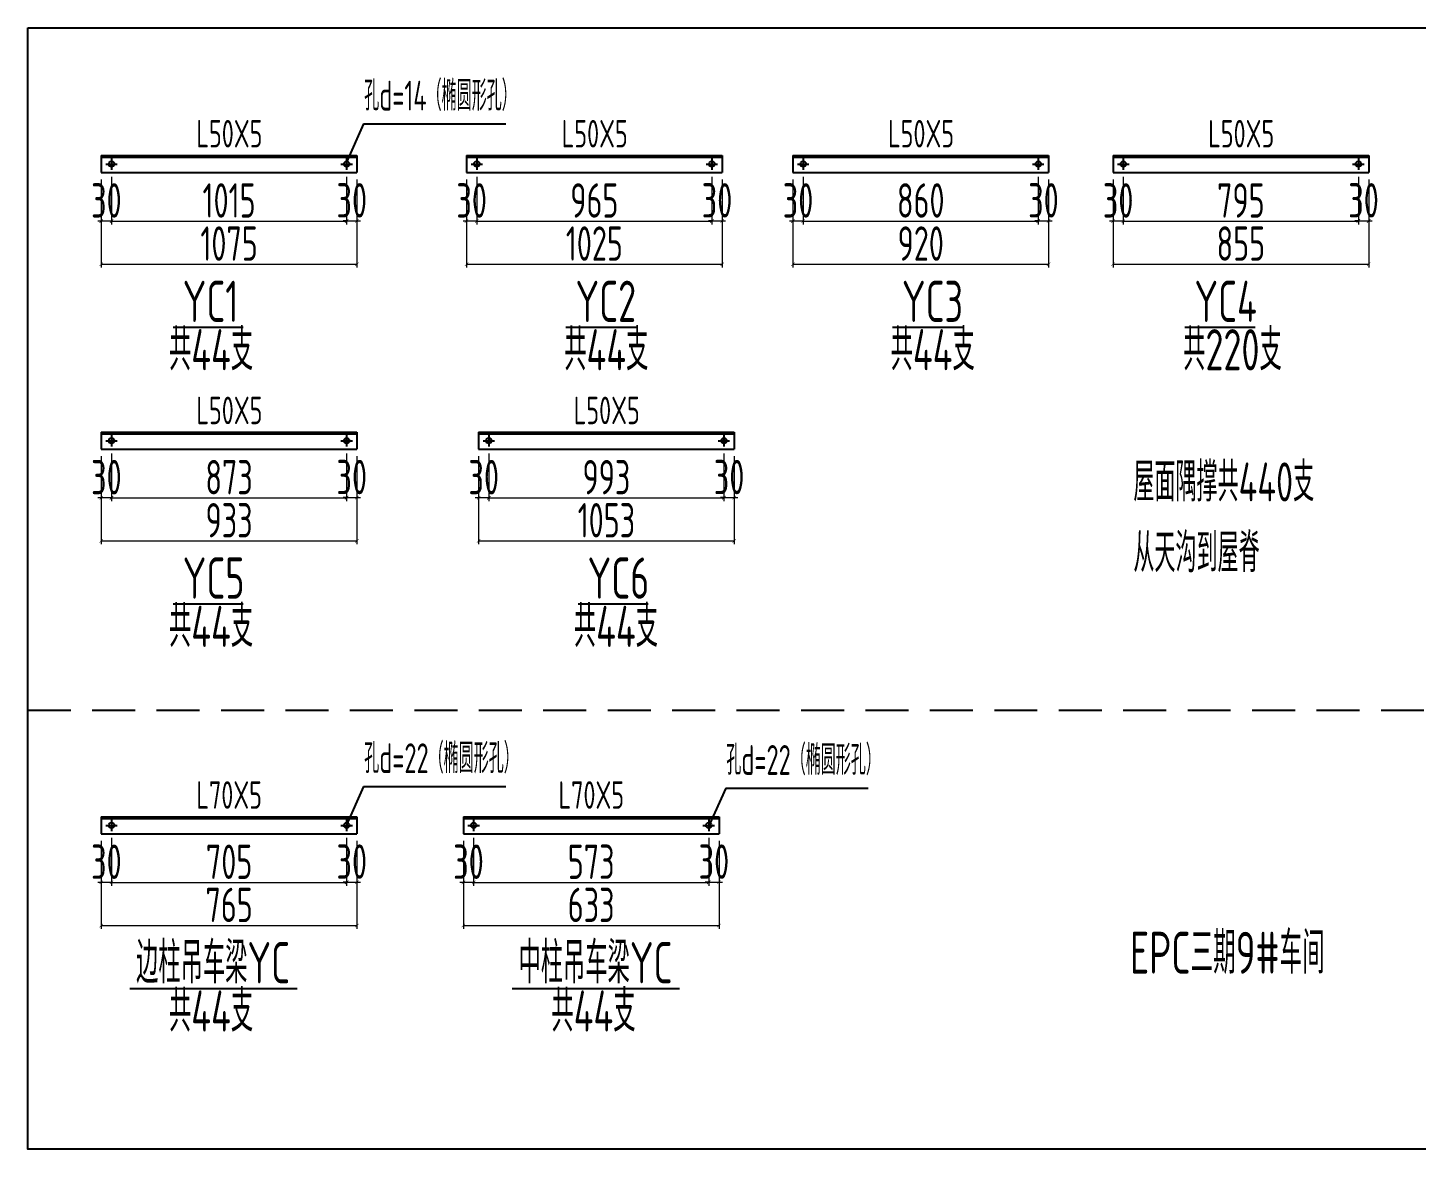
# Model space of a CAD drawing. Header units: millimetres. Extents: x 2451220 to 4527627, y -5186613 to -1639140.
# Drawn here: x 2564637 to 2568677, y -1762974 to -1759711 of the extents above; entities that cross this region are included whole.
import ezdxf

# ---------------------------------------------------------------- set-up
doc = ezdxf.new("R2010")
doc.units = ezdxf.units.MM
doc.header["$LTSCALE"] = 1000
doc.header["$PDMODE"] = 34
doc.linetypes.add('CACHE2', pattern=[0.1875, 0.125, -0.0625])
doc.linetypes.add('CENTER', pattern=[50.8, 31.75, -6.35, 6.35, -6.35])
doc.layers.add('轴线层', color=1, linetype='CENTER', lineweight=15)
doc.layers.add('钢架', color=7, linetype='Continuous', lineweight=25)
doc.styles.add('hz', font='gbenor.shx', dxfattribs={"width": 0.75, "height": 100, "bigfont": 'gbcbig.shx'})
doc.dimstyles.new('连接板标注3', dxfattribs={"dimscale": 100, "dimtxt": 0.8, "dimasz": 0.1, "dimexe": 0.1, "dimexo": 0.2, "dimgap": 0.1, "dimtad": 1, "dimtoh": 1, "dimdec": 0, "dimdsep": 46, "dimtxsty": 'hz', "dimblk": 'ARCHTICK', "dimcen": 3, "dimclrd": 7, "dimclre": 7, "dimclrt": 3, "dimadec": 0, "dimazin": 0, "dimtfac": 1, "dimtdec": 0, "dimtix": 1, "dimtmove": 0, "dimatfit": 3, "dimldrblk": 'ARCHTICK', "dimfxl": 0.1, "dimlwd": 13, "dimlwe": 13, "dimarcsym": 0})

# ---------------------------------------------------------------- blocks, each defined once
blk = doc.blocks.new('_ArchTick')
at = {"color": 0, "linetype": 'ByBlock', "const_width": 0.15}
blk.add_lwpolyline([(-0.5, -0.5), (0.5, 0.5)], dxfattribs=at)
blk = doc.blocks.new('*D1451')
at = {"color": 7, "lineweight": 13}
for p, q in [((2564880.4, -1760144.4), (2564880.4, -1760283.6)), ((2565564.4, -1760144.4), (2565564.4, -1760283.6)), ((2564880.4, -1760273.6), (2565564.4, -1760273.6))]:
    blk.add_line(p, q, dxfattribs=at)
at = {"layer": 'Defpoints', "color": 0}
for p in [(2564880.4, -1760124.4), (2565564.4, -1760124.4), (2565564.4, -1760273.6)]:
    blk.add_point(p, dxfattribs=at)
at = {"color": 7, "lineweight": 13, "xscale": 10, "yscale": 10, "zscale": 10, "rotation": 180}
blk.add_blockref('_ArchTick', (2564880.4, -1760273.6), dxfattribs=at)
at = {"color": 7, "lineweight": 13, "xscale": 10, "yscale": 10, "zscale": 10}
blk.add_blockref('_ArchTick', (2565564.4, -1760273.6), dxfattribs=at)
at = {"color": 3, "insert": (2565222.4, -1760213.6), "char_height": 100, "attachment_point": 5, "style": 'hz'}
blk.add_mtext('1015', dxfattribs=at)
blk = doc.blocks.new('*D219')
at = {"color": 7, "lineweight": 13}
for p, q in [((2564850.4, -1760152.7), (2564850.4, -1760409)), ((2565594.4, -1760172.7), (2565594.4, -1760409)), ((2564850.4, -1760399), (2565594.4, -1760399))]:
    blk.add_line(p, q, dxfattribs=at)
at = {"layer": 'Defpoints', "color": 0}
for p in [(2564850.4, -1760132.7), (2565594.4, -1760152.7), (2565594.4, -1760399)]:
    blk.add_point(p, dxfattribs=at)
at = {"color": 7, "lineweight": 13, "xscale": 10, "yscale": 10, "zscale": 10, "rotation": 180}
blk.add_blockref('_ArchTick', (2564850.4, -1760399), dxfattribs=at)
at = {"color": 7, "lineweight": 13, "xscale": 10, "yscale": 10, "zscale": 10}
blk.add_blockref('_ArchTick', (2565594.4, -1760399), dxfattribs=at)
at = {"color": 3, "insert": (2565222.4, -1760339), "char_height": 100, "attachment_point": 5, "style": 'hz'}
blk.add_mtext('1075', dxfattribs=at)
blk = doc.blocks.new('*D220')
at = {"color": 7, "lineweight": 13}
for p, q in [((2565564.4, -1760144.4), (2565564.4, -1760283.2)), ((2565594.4, -1760152.7), (2565594.4, -1760283.2)), ((2565564.4, -1760273.2), (2565554.4, -1760273.2)), ((2565564.4, -1760273.2), (2565594.4, -1760273.2)), ((2565594.4, -1760273.2), (2565604.4, -1760273.2))]:
    blk.add_line(p, q, dxfattribs=at)
at = {"layer": 'Defpoints', "color": 0}
for p in [(2565564.4, -1760124.4), (2565594.4, -1760132.7), (2565594.4, -1760273.2)]:
    blk.add_point(p, dxfattribs=at)
at = {"color": 7, "lineweight": 13, "xscale": 10, "yscale": 10, "zscale": 10}
blk.add_blockref('_ArchTick', (2565564.4, -1760273.2), dxfattribs=at)
at = {"color": 7, "lineweight": 13, "xscale": 10, "yscale": 10, "zscale": 10, "rotation": 180}
blk.add_blockref('_ArchTick', (2565594.4, -1760273.2), dxfattribs=at)
at = {"color": 3, "insert": (2565579.4, -1760213.2), "char_height": 100, "attachment_point": 5, "style": 'hz'}
blk.add_mtext('30', dxfattribs=at)
blk = doc.blocks.new('*D1452')
at = {"color": 7, "lineweight": 13}
for p, q in [((2564850.4, -1760152.7), (2564850.4, -1760283.6)), ((2564880.4, -1760144.4), (2564880.4, -1760283.6)), ((2564850.4, -1760273.6), (2564840.4, -1760273.6)), ((2564880.4, -1760273.6), (2564850.4, -1760273.6)), ((2564880.4, -1760273.6), (2564890.4, -1760273.6))]:
    blk.add_line(p, q, dxfattribs=at)
at = {"layer": 'Defpoints', "color": 0}
for p in [(2564850.4, -1760132.7), (2564880.4, -1760124.4), (2564850.4, -1760273.6)]:
    blk.add_point(p, dxfattribs=at)
at = {"color": 7, "lineweight": 13, "xscale": 10, "yscale": 10, "zscale": 10}
blk.add_blockref('_ArchTick', (2564850.4, -1760273.6), dxfattribs=at)
at = {"color": 7, "lineweight": 13, "xscale": 10, "yscale": 10, "zscale": 10, "rotation": 180}
blk.add_blockref('_ArchTick', (2564880.4, -1760273.6), dxfattribs=at)
at = {"color": 3, "insert": (2564865.4, -1760213.6), "char_height": 100, "attachment_point": 5, "style": 'hz'}
blk.add_mtext('30', dxfattribs=at)
blk = doc.blocks.new('*D1453')
at = {"color": 7, "lineweight": 13}
for p, q in [((2565943.2, -1760144.4), (2565943.2, -1760283.6)), ((2566627.2, -1760144.4), (2566627.2, -1760283.6)), ((2565943.2, -1760273.6), (2566627.2, -1760273.6))]:
    blk.add_line(p, q, dxfattribs=at)
at = {"layer": 'Defpoints', "color": 0}
for p in [(2565943.2, -1760124.4), (2566627.2, -1760124.4), (2566627.2, -1760273.6)]:
    blk.add_point(p, dxfattribs=at)
at = {"color": 7, "lineweight": 13, "xscale": 10, "yscale": 10, "zscale": 10, "rotation": 180}
blk.add_blockref('_ArchTick', (2565943.2, -1760273.6), dxfattribs=at)
at = {"color": 7, "lineweight": 13, "xscale": 10, "yscale": 10, "zscale": 10}
blk.add_blockref('_ArchTick', (2566627.2, -1760273.6), dxfattribs=at)
at = {"color": 3, "insert": (2566285.2, -1760213.6), "char_height": 100, "attachment_point": 5, "style": 'hz'}
blk.add_mtext('965', dxfattribs=at)
blk = doc.blocks.new('*D221')
at = {"color": 7, "lineweight": 13}
for p, q in [((2565913.2, -1760152.7), (2565913.2, -1760409)), ((2566657.2, -1760172.7), (2566657.2, -1760409)), ((2565913.2, -1760399), (2566657.2, -1760399))]:
    blk.add_line(p, q, dxfattribs=at)
at = {"layer": 'Defpoints', "color": 0}
for p in [(2565913.2, -1760132.7), (2566657.2, -1760152.7), (2566657.2, -1760399)]:
    blk.add_point(p, dxfattribs=at)
at = {"color": 7, "lineweight": 13, "xscale": 10, "yscale": 10, "zscale": 10, "rotation": 180}
blk.add_blockref('_ArchTick', (2565913.2, -1760399), dxfattribs=at)
at = {"color": 7, "lineweight": 13, "xscale": 10, "yscale": 10, "zscale": 10}
blk.add_blockref('_ArchTick', (2566657.2, -1760399), dxfattribs=at)
at = {"color": 3, "insert": (2566285.2, -1760339), "char_height": 100, "attachment_point": 5, "style": 'hz'}
blk.add_mtext('1025', dxfattribs=at)
blk = doc.blocks.new('*D222')
at = {"color": 7, "lineweight": 13}
for p, q in [((2566627.2, -1760144.4), (2566627.2, -1760283.2)), ((2566657.2, -1760152.7), (2566657.2, -1760283.2)), ((2566627.2, -1760273.2), (2566617.2, -1760273.2)), ((2566627.2, -1760273.2), (2566657.2, -1760273.2)), ((2566657.2, -1760273.2), (2566667.2, -1760273.2))]:
    blk.add_line(p, q, dxfattribs=at)
at = {"layer": 'Defpoints', "color": 0}
for p in [(2566627.2, -1760124.4), (2566657.2, -1760132.7), (2566657.2, -1760273.2)]:
    blk.add_point(p, dxfattribs=at)
at = {"color": 7, "lineweight": 13, "xscale": 10, "yscale": 10, "zscale": 10}
blk.add_blockref('_ArchTick', (2566627.2, -1760273.2), dxfattribs=at)
at = {"color": 7, "lineweight": 13, "xscale": 10, "yscale": 10, "zscale": 10, "rotation": 180}
blk.add_blockref('_ArchTick', (2566657.2, -1760273.2), dxfattribs=at)
at = {"color": 3, "insert": (2566642.2, -1760213.2), "char_height": 100, "attachment_point": 5, "style": 'hz'}
blk.add_mtext('30', dxfattribs=at)
blk = doc.blocks.new('*D1454')
at = {"color": 7, "lineweight": 13}
for p, q in [((2565913.2, -1760152.7), (2565913.2, -1760283.6)), ((2565943.2, -1760144.4), (2565943.2, -1760283.6)), ((2565913.2, -1760273.6), (2565903.2, -1760273.6)), ((2565943.2, -1760273.6), (2565913.2, -1760273.6)), ((2565943.2, -1760273.6), (2565953.2, -1760273.6))]:
    blk.add_line(p, q, dxfattribs=at)
at = {"layer": 'Defpoints', "color": 0}
for p in [(2565913.2, -1760132.7), (2565943.2, -1760124.4), (2565913.2, -1760273.6)]:
    blk.add_point(p, dxfattribs=at)
at = {"color": 7, "lineweight": 13, "xscale": 10, "yscale": 10, "zscale": 10}
blk.add_blockref('_ArchTick', (2565913.2, -1760273.6), dxfattribs=at)
at = {"color": 7, "lineweight": 13, "xscale": 10, "yscale": 10, "zscale": 10, "rotation": 180}
blk.add_blockref('_ArchTick', (2565943.2, -1760273.6), dxfattribs=at)
at = {"color": 3, "insert": (2565928.2, -1760213.6), "char_height": 100, "attachment_point": 5, "style": 'hz'}
blk.add_mtext('30', dxfattribs=at)
blk = doc.blocks.new('*D1455')
at = {"color": 7, "lineweight": 13}
for p, q in [((2566892.9, -1760144.4), (2566892.9, -1760283.6)), ((2567576.9, -1760144.4), (2567576.9, -1760283.6)), ((2566892.9, -1760273.6), (2567576.9, -1760273.6))]:
    blk.add_line(p, q, dxfattribs=at)
at = {"layer": 'Defpoints', "color": 0}
for p in [(2566892.9, -1760124.4), (2567576.9, -1760124.4), (2567576.9, -1760273.6)]:
    blk.add_point(p, dxfattribs=at)
at = {"color": 7, "lineweight": 13, "xscale": 10, "yscale": 10, "zscale": 10, "rotation": 180}
blk.add_blockref('_ArchTick', (2566892.9, -1760273.6), dxfattribs=at)
at = {"color": 7, "lineweight": 13, "xscale": 10, "yscale": 10, "zscale": 10}
blk.add_blockref('_ArchTick', (2567576.9, -1760273.6), dxfattribs=at)
at = {"color": 3, "insert": (2567234.9, -1760213.6), "char_height": 100, "attachment_point": 5, "style": 'hz'}
blk.add_mtext('860', dxfattribs=at)
blk = doc.blocks.new('*D223')
at = {"color": 7, "lineweight": 13}
for p, q in [((2566862.9, -1760152.7), (2566862.9, -1760409)), ((2567606.9, -1760172.7), (2567606.9, -1760409)), ((2566862.9, -1760399), (2567606.9, -1760399))]:
    blk.add_line(p, q, dxfattribs=at)
at = {"layer": 'Defpoints', "color": 0}
for p in [(2566862.9, -1760132.7), (2567606.9, -1760152.7), (2567606.9, -1760399)]:
    blk.add_point(p, dxfattribs=at)
at = {"color": 7, "lineweight": 13, "xscale": 10, "yscale": 10, "zscale": 10, "rotation": 180}
blk.add_blockref('_ArchTick', (2566862.9, -1760399), dxfattribs=at)
at = {"color": 7, "lineweight": 13, "xscale": 10, "yscale": 10, "zscale": 10}
blk.add_blockref('_ArchTick', (2567606.9, -1760399), dxfattribs=at)
at = {"color": 3, "insert": (2567234.9, -1760339), "char_height": 100, "attachment_point": 5, "style": 'hz'}
blk.add_mtext('920', dxfattribs=at)
blk = doc.blocks.new('*D224')
at = {"color": 7, "lineweight": 13}
for p, q in [((2567576.9, -1760144.4), (2567576.9, -1760283.2)), ((2567606.9, -1760152.7), (2567606.9, -1760283.2)), ((2567576.9, -1760273.2), (2567566.9, -1760273.2)), ((2567576.9, -1760273.2), (2567606.9, -1760273.2)), ((2567606.9, -1760273.2), (2567616.9, -1760273.2))]:
    blk.add_line(p, q, dxfattribs=at)
at = {"layer": 'Defpoints', "color": 0}
for p in [(2567576.9, -1760124.4), (2567606.9, -1760132.7), (2567606.9, -1760273.2)]:
    blk.add_point(p, dxfattribs=at)
at = {"color": 7, "lineweight": 13, "xscale": 10, "yscale": 10, "zscale": 10}
blk.add_blockref('_ArchTick', (2567576.9, -1760273.2), dxfattribs=at)
at = {"color": 7, "lineweight": 13, "xscale": 10, "yscale": 10, "zscale": 10, "rotation": 180}
blk.add_blockref('_ArchTick', (2567606.9, -1760273.2), dxfattribs=at)
at = {"color": 3, "insert": (2567591.9, -1760213.2), "char_height": 100, "attachment_point": 5, "style": 'hz'}
blk.add_mtext('30', dxfattribs=at)
blk = doc.blocks.new('*D1456')
at = {"color": 7, "lineweight": 13}
for p, q in [((2566862.9, -1760152.7), (2566862.9, -1760283.6)), ((2566892.9, -1760144.4), (2566892.9, -1760283.6)), ((2566862.9, -1760273.6), (2566852.9, -1760273.6)), ((2566892.9, -1760273.6), (2566862.9, -1760273.6)), ((2566892.9, -1760273.6), (2566902.9, -1760273.6))]:
    blk.add_line(p, q, dxfattribs=at)
at = {"layer": 'Defpoints', "color": 0}
for p in [(2566862.9, -1760132.7), (2566892.9, -1760124.4), (2566862.9, -1760273.6)]:
    blk.add_point(p, dxfattribs=at)
at = {"color": 7, "lineweight": 13, "xscale": 10, "yscale": 10, "zscale": 10}
blk.add_blockref('_ArchTick', (2566862.9, -1760273.6), dxfattribs=at)
at = {"color": 7, "lineweight": 13, "xscale": 10, "yscale": 10, "zscale": 10, "rotation": 180}
blk.add_blockref('_ArchTick', (2566892.9, -1760273.6), dxfattribs=at)
at = {"color": 3, "insert": (2566877.9, -1760213.6), "char_height": 100, "attachment_point": 5, "style": 'hz'}
blk.add_mtext('30', dxfattribs=at)
blk = doc.blocks.new('*D1457')
at = {"color": 7, "lineweight": 13}
for p, q in [((2564880.4, -1762068.2), (2564880.4, -1762207.4)), ((2565564.4, -1762068.2), (2565564.4, -1762207.4)), ((2564880.4, -1762197.4), (2565564.4, -1762197.4))]:
    blk.add_line(p, q, dxfattribs=at)
at = {"layer": 'Defpoints', "color": 0}
for p in [(2564880.4, -1762048.2), (2565564.4, -1762048.2), (2565564.4, -1762197.4)]:
    blk.add_point(p, dxfattribs=at)
at = {"color": 7, "lineweight": 13, "xscale": 10, "yscale": 10, "zscale": 10, "rotation": 180}
blk.add_blockref('_ArchTick', (2564880.4, -1762197.4), dxfattribs=at)
at = {"color": 7, "lineweight": 13, "xscale": 10, "yscale": 10, "zscale": 10}
blk.add_blockref('_ArchTick', (2565564.4, -1762197.4), dxfattribs=at)
at = {"color": 3, "insert": (2565222.4, -1762137.4), "char_height": 100, "attachment_point": 5, "style": 'hz'}
blk.add_mtext('705', dxfattribs=at)
blk = doc.blocks.new('*D225')
at = {"color": 7, "lineweight": 13}
for p, q in [((2564850.4, -1762076.5), (2564850.4, -1762332.8)), ((2565594.4, -1762096.5), (2565594.4, -1762332.8)), ((2564850.4, -1762322.8), (2565594.4, -1762322.8))]:
    blk.add_line(p, q, dxfattribs=at)
at = {"layer": 'Defpoints', "color": 0}
for p in [(2564850.4, -1762056.5), (2565594.4, -1762076.5), (2565594.4, -1762322.8)]:
    blk.add_point(p, dxfattribs=at)
at = {"color": 7, "lineweight": 13, "xscale": 10, "yscale": 10, "zscale": 10, "rotation": 180}
blk.add_blockref('_ArchTick', (2564850.4, -1762322.8), dxfattribs=at)
at = {"color": 7, "lineweight": 13, "xscale": 10, "yscale": 10, "zscale": 10}
blk.add_blockref('_ArchTick', (2565594.4, -1762322.8), dxfattribs=at)
at = {"color": 3, "insert": (2565222.4, -1762262.8), "char_height": 100, "attachment_point": 5, "style": 'hz'}
blk.add_mtext('765', dxfattribs=at)
blk = doc.blocks.new('*D226')
at = {"color": 7, "lineweight": 13}
for p, q in [((2565564.4, -1762068.2), (2565564.4, -1762207)), ((2565594.4, -1762076.5), (2565594.4, -1762207)), ((2565564.4, -1762197), (2565554.4, -1762197)), ((2565564.4, -1762197), (2565594.4, -1762197)), ((2565594.4, -1762197), (2565604.4, -1762197))]:
    blk.add_line(p, q, dxfattribs=at)
at = {"layer": 'Defpoints', "color": 0}
for p in [(2565564.4, -1762048.2), (2565594.4, -1762056.5), (2565594.4, -1762197)]:
    blk.add_point(p, dxfattribs=at)
at = {"color": 7, "lineweight": 13, "xscale": 10, "yscale": 10, "zscale": 10}
blk.add_blockref('_ArchTick', (2565564.4, -1762197), dxfattribs=at)
at = {"color": 7, "lineweight": 13, "xscale": 10, "yscale": 10, "zscale": 10, "rotation": 180}
blk.add_blockref('_ArchTick', (2565594.4, -1762197), dxfattribs=at)
at = {"color": 3, "insert": (2565579.4, -1762137), "char_height": 100, "attachment_point": 5, "style": 'hz'}
blk.add_mtext('30', dxfattribs=at)
blk = doc.blocks.new('*D1458')
at = {"color": 7, "lineweight": 13}
for p, q in [((2564850.4, -1762076.5), (2564850.4, -1762207.4)), ((2564880.4, -1762068.2), (2564880.4, -1762207.4)), ((2564850.4, -1762197.4), (2564840.4, -1762197.4)), ((2564880.4, -1762197.4), (2564850.4, -1762197.4)), ((2564880.4, -1762197.4), (2564890.4, -1762197.4))]:
    blk.add_line(p, q, dxfattribs=at)
at = {"layer": 'Defpoints', "color": 0}
for p in [(2564850.4, -1762056.5), (2564880.4, -1762048.2), (2564850.4, -1762197.4)]:
    blk.add_point(p, dxfattribs=at)
at = {"color": 7, "lineweight": 13, "xscale": 10, "yscale": 10, "zscale": 10}
blk.add_blockref('_ArchTick', (2564850.4, -1762197.4), dxfattribs=at)
at = {"color": 7, "lineweight": 13, "xscale": 10, "yscale": 10, "zscale": 10, "rotation": 180}
blk.add_blockref('_ArchTick', (2564880.4, -1762197.4), dxfattribs=at)
at = {"color": 3, "insert": (2564865.4, -1762137.4), "char_height": 100, "attachment_point": 5, "style": 'hz'}
blk.add_mtext('30', dxfattribs=at)
blk = doc.blocks.new('*D1459')
at = {"color": 7, "lineweight": 13}
for p, q in [((2564880.4, -1760949.3), (2564880.4, -1761088.6)), ((2565564.4, -1760949.3), (2565564.4, -1761088.6)), ((2564880.4, -1761078.6), (2565564.4, -1761078.6))]:
    blk.add_line(p, q, dxfattribs=at)
at = {"layer": 'Defpoints', "color": 0}
for p in [(2564880.4, -1760929.3), (2565564.4, -1760929.3), (2565564.4, -1761078.6)]:
    blk.add_point(p, dxfattribs=at)
at = {"color": 7, "lineweight": 13, "xscale": 10, "yscale": 10, "zscale": 10, "rotation": 180}
blk.add_blockref('_ArchTick', (2564880.4, -1761078.6), dxfattribs=at)
at = {"color": 7, "lineweight": 13, "xscale": 10, "yscale": 10, "zscale": 10}
blk.add_blockref('_ArchTick', (2565564.4, -1761078.6), dxfattribs=at)
at = {"color": 3, "insert": (2565222.4, -1761018.6), "char_height": 100, "attachment_point": 5, "style": 'hz'}
blk.add_mtext('873', dxfattribs=at)
blk = doc.blocks.new('*D227')
at = {"color": 7, "lineweight": 13}
for p, q in [((2564850.4, -1760957.6), (2564850.4, -1761213.9)), ((2565594.4, -1760977.6), (2565594.4, -1761213.9)), ((2564850.4, -1761203.9), (2565594.4, -1761203.9))]:
    blk.add_line(p, q, dxfattribs=at)
at = {"layer": 'Defpoints', "color": 0}
for p in [(2564850.4, -1760937.6), (2565594.4, -1760957.6), (2565594.4, -1761203.9)]:
    blk.add_point(p, dxfattribs=at)
at = {"color": 7, "lineweight": 13, "xscale": 10, "yscale": 10, "zscale": 10, "rotation": 180}
blk.add_blockref('_ArchTick', (2564850.4, -1761203.9), dxfattribs=at)
at = {"color": 7, "lineweight": 13, "xscale": 10, "yscale": 10, "zscale": 10}
blk.add_blockref('_ArchTick', (2565594.4, -1761203.9), dxfattribs=at)
at = {"color": 3, "insert": (2565222.4, -1761143.9), "char_height": 100, "attachment_point": 5, "style": 'hz'}
blk.add_mtext('933', dxfattribs=at)
blk = doc.blocks.new('*D228')
at = {"color": 7, "lineweight": 13}
for p, q in [((2565564.4, -1760949.3), (2565564.4, -1761088.2)), ((2565594.4, -1760957.6), (2565594.4, -1761088.2)), ((2565564.4, -1761078.2), (2565554.4, -1761078.2)), ((2565564.4, -1761078.2), (2565594.4, -1761078.2)), ((2565594.4, -1761078.2), (2565604.4, -1761078.2))]:
    blk.add_line(p, q, dxfattribs=at)
at = {"layer": 'Defpoints', "color": 0}
for p in [(2565564.4, -1760929.3), (2565594.4, -1760937.6), (2565594.4, -1761078.2)]:
    blk.add_point(p, dxfattribs=at)
at = {"color": 7, "lineweight": 13, "xscale": 10, "yscale": 10, "zscale": 10}
blk.add_blockref('_ArchTick', (2565564.4, -1761078.2), dxfattribs=at)
at = {"color": 7, "lineweight": 13, "xscale": 10, "yscale": 10, "zscale": 10, "rotation": 180}
blk.add_blockref('_ArchTick', (2565594.4, -1761078.2), dxfattribs=at)
at = {"color": 3, "insert": (2565579.4, -1761018.2), "char_height": 100, "attachment_point": 5, "style": 'hz'}
blk.add_mtext('30', dxfattribs=at)
blk = doc.blocks.new('*D1460')
at = {"color": 7, "lineweight": 13}
for p, q in [((2564850.4, -1760957.6), (2564850.4, -1761088.6)), ((2564880.4, -1760949.3), (2564880.4, -1761088.6)), ((2564850.4, -1761078.6), (2564840.4, -1761078.6)), ((2564880.4, -1761078.6), (2564850.4, -1761078.6)), ((2564880.4, -1761078.6), (2564890.4, -1761078.6))]:
    blk.add_line(p, q, dxfattribs=at)
at = {"layer": 'Defpoints', "color": 0}
for p in [(2564850.4, -1760937.6), (2564880.4, -1760929.3), (2564850.4, -1761078.6)]:
    blk.add_point(p, dxfattribs=at)
at = {"color": 7, "lineweight": 13, "xscale": 10, "yscale": 10, "zscale": 10}
blk.add_blockref('_ArchTick', (2564850.4, -1761078.6), dxfattribs=at)
at = {"color": 7, "lineweight": 13, "xscale": 10, "yscale": 10, "zscale": 10, "rotation": 180}
blk.add_blockref('_ArchTick', (2564880.4, -1761078.6), dxfattribs=at)
at = {"color": 3, "insert": (2564865.4, -1761018.6), "char_height": 100, "attachment_point": 5, "style": 'hz'}
blk.add_mtext('30', dxfattribs=at)
blk = doc.blocks.new('*D1461')
at = {"color": 7, "lineweight": 13}
for p, q in [((2565978.3, -1760949.3), (2565978.3, -1761088.6)), ((2566662.3, -1760949.3), (2566662.3, -1761088.6)), ((2565978.3, -1761078.6), (2566662.3, -1761078.6))]:
    blk.add_line(p, q, dxfattribs=at)
at = {"layer": 'Defpoints', "color": 0}
for p in [(2565978.3, -1760929.3), (2566662.3, -1760929.3), (2566662.3, -1761078.6)]:
    blk.add_point(p, dxfattribs=at)
at = {"color": 7, "lineweight": 13, "xscale": 10, "yscale": 10, "zscale": 10, "rotation": 180}
blk.add_blockref('_ArchTick', (2565978.3, -1761078.6), dxfattribs=at)
at = {"color": 7, "lineweight": 13, "xscale": 10, "yscale": 10, "zscale": 10}
blk.add_blockref('_ArchTick', (2566662.3, -1761078.6), dxfattribs=at)
at = {"color": 3, "insert": (2566320.3, -1761018.6), "char_height": 100, "attachment_point": 5, "style": 'hz'}
blk.add_mtext('993', dxfattribs=at)
blk = doc.blocks.new('*D229')
at = {"color": 7, "lineweight": 13}
for p, q in [((2565948.3, -1760957.6), (2565948.3, -1761213.9)), ((2566692.3, -1760977.6), (2566692.3, -1761213.9)), ((2565948.3, -1761203.9), (2566692.3, -1761203.9))]:
    blk.add_line(p, q, dxfattribs=at)
at = {"layer": 'Defpoints', "color": 0}
for p in [(2565948.3, -1760937.6), (2566692.3, -1760957.6), (2566692.3, -1761203.9)]:
    blk.add_point(p, dxfattribs=at)
at = {"color": 7, "lineweight": 13, "xscale": 10, "yscale": 10, "zscale": 10, "rotation": 180}
blk.add_blockref('_ArchTick', (2565948.3, -1761203.9), dxfattribs=at)
at = {"color": 7, "lineweight": 13, "xscale": 10, "yscale": 10, "zscale": 10}
blk.add_blockref('_ArchTick', (2566692.3, -1761203.9), dxfattribs=at)
at = {"color": 3, "insert": (2566320.3, -1761143.9), "char_height": 100, "attachment_point": 5, "style": 'hz'}
blk.add_mtext('1053', dxfattribs=at)
blk = doc.blocks.new('*D230')
at = {"color": 7, "lineweight": 13}
for p, q in [((2566662.3, -1760949.3), (2566662.3, -1761088.2)), ((2566692.3, -1760957.6), (2566692.3, -1761088.2)), ((2566662.3, -1761078.2), (2566652.3, -1761078.2)), ((2566662.3, -1761078.2), (2566692.3, -1761078.2)), ((2566692.3, -1761078.2), (2566702.3, -1761078.2))]:
    blk.add_line(p, q, dxfattribs=at)
at = {"layer": 'Defpoints', "color": 0}
for p in [(2566662.3, -1760929.3), (2566692.3, -1760937.6), (2566692.3, -1761078.2)]:
    blk.add_point(p, dxfattribs=at)
at = {"color": 7, "lineweight": 13, "xscale": 10, "yscale": 10, "zscale": 10}
blk.add_blockref('_ArchTick', (2566662.3, -1761078.2), dxfattribs=at)
at = {"color": 7, "lineweight": 13, "xscale": 10, "yscale": 10, "zscale": 10, "rotation": 180}
blk.add_blockref('_ArchTick', (2566692.3, -1761078.2), dxfattribs=at)
at = {"color": 3, "insert": (2566677.3, -1761018.2), "char_height": 100, "attachment_point": 5, "style": 'hz'}
blk.add_mtext('30', dxfattribs=at)
blk = doc.blocks.new('*D1462')
at = {"color": 7, "lineweight": 13}
for p, q in [((2565948.3, -1760957.6), (2565948.3, -1761088.6)), ((2565978.3, -1760949.3), (2565978.3, -1761088.6)), ((2565948.3, -1761078.6), (2565938.3, -1761078.6)), ((2565978.3, -1761078.6), (2565948.3, -1761078.6)), ((2565978.3, -1761078.6), (2565988.3, -1761078.6))]:
    blk.add_line(p, q, dxfattribs=at)
at = {"layer": 'Defpoints', "color": 0}
for p in [(2565948.3, -1760937.6), (2565978.3, -1760929.3), (2565948.3, -1761078.6)]:
    blk.add_point(p, dxfattribs=at)
at = {"color": 7, "lineweight": 13, "xscale": 10, "yscale": 10, "zscale": 10}
blk.add_blockref('_ArchTick', (2565948.3, -1761078.6), dxfattribs=at)
at = {"color": 7, "lineweight": 13, "xscale": 10, "yscale": 10, "zscale": 10, "rotation": 180}
blk.add_blockref('_ArchTick', (2565978.3, -1761078.6), dxfattribs=at)
at = {"color": 3, "insert": (2565963.3, -1761018.6), "char_height": 100, "attachment_point": 5, "style": 'hz'}
blk.add_mtext('30', dxfattribs=at)
blk = doc.blocks.new('*D1463')
at = {"color": 7, "lineweight": 13}
for p, q in [((2565934, -1762068.2), (2565934, -1762207.4)), ((2566618, -1762068.2), (2566618, -1762207.4)), ((2565934, -1762197.4), (2566618, -1762197.4))]:
    blk.add_line(p, q, dxfattribs=at)
at = {"layer": 'Defpoints', "color": 0}
for p in [(2565934, -1762048.2), (2566618, -1762048.2), (2566618, -1762197.4)]:
    blk.add_point(p, dxfattribs=at)
at = {"color": 7, "lineweight": 13, "xscale": 10, "yscale": 10, "zscale": 10, "rotation": 180}
blk.add_blockref('_ArchTick', (2565934, -1762197.4), dxfattribs=at)
at = {"color": 7, "lineweight": 13, "xscale": 10, "yscale": 10, "zscale": 10}
blk.add_blockref('_ArchTick', (2566618, -1762197.4), dxfattribs=at)
at = {"color": 3, "insert": (2566276, -1762137.4), "char_height": 100, "attachment_point": 5, "style": 'hz'}
blk.add_mtext('573', dxfattribs=at)
blk = doc.blocks.new('*D231')
at = {"color": 7, "lineweight": 13}
for p, q in [((2565904, -1762076.5), (2565904, -1762332.8)), ((2566648, -1762096.5), (2566648, -1762332.8)), ((2565904, -1762322.8), (2566648, -1762322.8))]:
    blk.add_line(p, q, dxfattribs=at)
at = {"layer": 'Defpoints', "color": 0}
for p in [(2565904, -1762056.5), (2566648, -1762076.5), (2566648, -1762322.8)]:
    blk.add_point(p, dxfattribs=at)
at = {"color": 7, "lineweight": 13, "xscale": 10, "yscale": 10, "zscale": 10, "rotation": 180}
blk.add_blockref('_ArchTick', (2565904, -1762322.8), dxfattribs=at)
at = {"color": 7, "lineweight": 13, "xscale": 10, "yscale": 10, "zscale": 10}
blk.add_blockref('_ArchTick', (2566648, -1762322.8), dxfattribs=at)
at = {"color": 3, "insert": (2566276, -1762262.8), "char_height": 100, "attachment_point": 5, "style": 'hz'}
blk.add_mtext('633', dxfattribs=at)
blk = doc.blocks.new('*D232')
at = {"color": 7, "lineweight": 13}
for p, q in [((2566618, -1762068.2), (2566618, -1762207)), ((2566648, -1762076.5), (2566648, -1762207)), ((2566618, -1762197), (2566608, -1762197)), ((2566618, -1762197), (2566648, -1762197)), ((2566648, -1762197), (2566658, -1762197))]:
    blk.add_line(p, q, dxfattribs=at)
at = {"layer": 'Defpoints', "color": 0}
for p in [(2566618, -1762048.2), (2566648, -1762056.5), (2566648, -1762197)]:
    blk.add_point(p, dxfattribs=at)
at = {"color": 7, "lineweight": 13, "xscale": 10, "yscale": 10, "zscale": 10}
blk.add_blockref('_ArchTick', (2566618, -1762197), dxfattribs=at)
at = {"color": 7, "lineweight": 13, "xscale": 10, "yscale": 10, "zscale": 10, "rotation": 180}
blk.add_blockref('_ArchTick', (2566648, -1762197), dxfattribs=at)
at = {"color": 3, "insert": (2566633, -1762137), "char_height": 100, "attachment_point": 5, "style": 'hz'}
blk.add_mtext('30', dxfattribs=at)
blk = doc.blocks.new('*D1464')
at = {"color": 7, "lineweight": 13}
for p, q in [((2565904, -1762076.5), (2565904, -1762207.4)), ((2565934, -1762068.2), (2565934, -1762207.4)), ((2565904, -1762197.4), (2565894, -1762197.4)), ((2565934, -1762197.4), (2565904, -1762197.4)), ((2565934, -1762197.4), (2565944, -1762197.4))]:
    blk.add_line(p, q, dxfattribs=at)
at = {"layer": 'Defpoints', "color": 0}
for p in [(2565904, -1762056.5), (2565934, -1762048.2), (2565904, -1762197.4)]:
    blk.add_point(p, dxfattribs=at)
at = {"color": 7, "lineweight": 13, "xscale": 10, "yscale": 10, "zscale": 10}
blk.add_blockref('_ArchTick', (2565904, -1762197.4), dxfattribs=at)
at = {"color": 7, "lineweight": 13, "xscale": 10, "yscale": 10, "zscale": 10, "rotation": 180}
blk.add_blockref('_ArchTick', (2565934, -1762197.4), dxfattribs=at)
at = {"color": 3, "insert": (2565919, -1762137.4), "char_height": 100, "attachment_point": 5, "style": 'hz'}
blk.add_mtext('30', dxfattribs=at)
blk = doc.blocks.new('*D1465')
at = {"color": 7, "lineweight": 13}
for p, q in [((2567824.3, -1760144.4), (2567824.3, -1760283.6)), ((2568508.3, -1760144.4), (2568508.3, -1760283.6)), ((2567824.3, -1760273.6), (2568508.3, -1760273.6))]:
    blk.add_line(p, q, dxfattribs=at)
at = {"layer": 'Defpoints', "color": 0}
for p in [(2567824.3, -1760124.4), (2568508.3, -1760124.4), (2568508.3, -1760273.6)]:
    blk.add_point(p, dxfattribs=at)
at = {"color": 7, "lineweight": 13, "xscale": 10, "yscale": 10, "zscale": 10, "rotation": 180}
blk.add_blockref('_ArchTick', (2567824.3, -1760273.6), dxfattribs=at)
at = {"color": 7, "lineweight": 13, "xscale": 10, "yscale": 10, "zscale": 10}
blk.add_blockref('_ArchTick', (2568508.3, -1760273.6), dxfattribs=at)
at = {"color": 3, "insert": (2568166.3, -1760213.6), "char_height": 100, "attachment_point": 5, "style": 'hz'}
blk.add_mtext('795', dxfattribs=at)
blk = doc.blocks.new('*D233')
at = {"color": 7, "lineweight": 13}
for p, q in [((2567794.3, -1760152.7), (2567794.3, -1760409)), ((2568538.3, -1760172.7), (2568538.3, -1760409)), ((2567794.3, -1760399), (2568538.3, -1760399))]:
    blk.add_line(p, q, dxfattribs=at)
at = {"layer": 'Defpoints', "color": 0}
for p in [(2567794.3, -1760132.7), (2568538.3, -1760152.7), (2568538.3, -1760399)]:
    blk.add_point(p, dxfattribs=at)
at = {"color": 7, "lineweight": 13, "xscale": 10, "yscale": 10, "zscale": 10, "rotation": 180}
blk.add_blockref('_ArchTick', (2567794.3, -1760399), dxfattribs=at)
at = {"color": 7, "lineweight": 13, "xscale": 10, "yscale": 10, "zscale": 10}
blk.add_blockref('_ArchTick', (2568538.3, -1760399), dxfattribs=at)
at = {"color": 3, "insert": (2568166.3, -1760339), "char_height": 100, "attachment_point": 5, "style": 'hz'}
blk.add_mtext('855', dxfattribs=at)
blk = doc.blocks.new('*D234')
at = {"color": 7, "lineweight": 13}
for p, q in [((2568508.3, -1760144.4), (2568508.3, -1760283.2)), ((2568538.3, -1760152.7), (2568538.3, -1760283.2)), ((2568508.3, -1760273.2), (2568498.3, -1760273.2)), ((2568508.3, -1760273.2), (2568538.3, -1760273.2)), ((2568538.3, -1760273.2), (2568548.3, -1760273.2))]:
    blk.add_line(p, q, dxfattribs=at)
at = {"layer": 'Defpoints', "color": 0}
for p in [(2568508.3, -1760124.4), (2568538.3, -1760132.7), (2568538.3, -1760273.2)]:
    blk.add_point(p, dxfattribs=at)
at = {"color": 7, "lineweight": 13, "xscale": 10, "yscale": 10, "zscale": 10}
blk.add_blockref('_ArchTick', (2568508.3, -1760273.2), dxfattribs=at)
at = {"color": 7, "lineweight": 13, "xscale": 10, "yscale": 10, "zscale": 10, "rotation": 180}
blk.add_blockref('_ArchTick', (2568538.3, -1760273.2), dxfattribs=at)
at = {"color": 3, "insert": (2568523.3, -1760213.2), "char_height": 100, "attachment_point": 5, "style": 'hz'}
blk.add_mtext('30', dxfattribs=at)
blk = doc.blocks.new('*D1466')
at = {"color": 7, "lineweight": 13}
for p, q in [((2567794.3, -1760152.7), (2567794.3, -1760283.6)), ((2567824.3, -1760144.4), (2567824.3, -1760283.6)), ((2567794.3, -1760273.6), (2567784.3, -1760273.6)), ((2567824.3, -1760273.6), (2567794.3, -1760273.6)), ((2567824.3, -1760273.6), (2567834.3, -1760273.6))]:
    blk.add_line(p, q, dxfattribs=at)
at = {"layer": 'Defpoints', "color": 0}
for p in [(2567794.3, -1760132.7), (2567824.3, -1760124.4), (2567794.3, -1760273.6)]:
    blk.add_point(p, dxfattribs=at)
at = {"color": 7, "lineweight": 13, "xscale": 10, "yscale": 10, "zscale": 10}
blk.add_blockref('_ArchTick', (2567794.3, -1760273.6), dxfattribs=at)
at = {"color": 7, "lineweight": 13, "xscale": 10, "yscale": 10, "zscale": 10, "rotation": 180}
blk.add_blockref('_ArchTick', (2567824.3, -1760273.6), dxfattribs=at)
at = {"color": 3, "insert": (2567809.3, -1760213.6), "char_height": 100, "attachment_point": 5, "style": 'hz'}
blk.add_mtext('30', dxfattribs=at)

msp = doc.modelspace()

# ---------------------------------------------------------------- linework, layer by layer
for p, q in [((2565613.7, -1759990.6), (2565563.6, -1760102)), ((2565613.7, -1759990.6), (2566027.9, -1759990.6)), ((2564850.4, -1760082.7), (2565594.4, -1760082.7)), ((2564850.4, -1760082.7), (2564850.4, -1760132.7)), ((2564850.4, -1760087.7), (2565594.4, -1760087.7)), ((2564880.4, -1760091), (2564880.4, -1760124.4)), ((2565564.4, -1760091), (2565564.4, -1760124.4)), ((2565594.4, -1760082.7), (2565594.4, -1760132.7)), ((2565594.4, -1760082.7), (2565594.4, -1760132.7)), ((2565594.4, -1760082.7), (2565594.4, -1760132.7)), ((2565594.4, -1760082.7), (2565594.4, -1760132.7)), ((2565913.2, -1760082.7), (2566657.2, -1760082.7)), ((2565913.2, -1760082.7), (2565913.2, -1760132.7)), ((2565913.2, -1760087.7), (2566657.2, -1760087.7)), ((2565943.2, -1760091), (2565943.2, -1760124.4)), ((2566627.2, -1760091), (2566627.2, -1760124.4)), ((2566657.2, -1760082.7), (2566657.2, -1760132.7)), ((2566657.2, -1760082.7), (2566657.2, -1760132.7)), ((2566657.2, -1760082.7), (2566657.2, -1760132.7)), ((2566657.2, -1760082.7), (2566657.2, -1760132.7)), ((2566862.9, -1760082.7), (2567606.9, -1760082.7)), ((2566862.9, -1760082.7), (2566862.9, -1760132.7)), ((2566862.9, -1760087.7), (2567606.9, -1760087.7)), ((2566892.9, -1760091), (2566892.9, -1760124.4)), ((2567576.9, -1760091), (2567576.9, -1760124.4)), ((2567606.9, -1760082.7), (2567606.9, -1760132.7)), ((2567606.9, -1760082.7), (2567606.9, -1760132.7)), ((2567606.9, -1760082.7), (2567606.9, -1760132.7)), ((2567606.9, -1760082.7), (2567606.9, -1760132.7)), ((2567794.3, -1760082.7), (2568538.3, -1760082.7)), ((2567794.3, -1760082.7), (2567794.3, -1760132.7)), ((2567794.3, -1760087.7), (2568538.3, -1760087.7)), ((2567824.3, -1760091), (2567824.3, -1760124.4)), ((2568508.3, -1760091), (2568508.3, -1760124.4)), ((2568538.3, -1760082.7), (2568538.3, -1760132.7)), ((2568538.3, -1760082.7), (2568538.3, -1760132.7)), ((2568538.3, -1760082.7), (2568538.3, -1760132.7)), ((2568538.3, -1760082.7), (2568538.3, -1760132.7)), ((2564850.4, -1760132.7), (2565594.4, -1760132.7)), ((2564863.7, -1760107.7), (2564897, -1760107.7)), ((2565547.7, -1760107.7), (2565581, -1760107.7)), ((2565913.2, -1760132.7), (2566657.2, -1760132.7)), ((2565926.5, -1760107.7), (2565959.9, -1760107.7)), ((2566610.5, -1760107.7), (2566643.9, -1760107.7)), ((2566862.9, -1760132.7), (2567606.9, -1760132.7)), ((2566876.2, -1760107.7), (2566909.5, -1760107.7)), ((2567560.2, -1760107.7), (2567593.5, -1760107.7)), ((2567794.3, -1760132.7), (2568538.3, -1760132.7)), ((2567807.6, -1760107.7), (2567841, -1760107.7)), ((2568491.6, -1760107.7), (2568525, -1760107.7)), ((2565059.6, -1760582.4), (2565263.6, -1760582.4)), ((2566202.6, -1760582.4), (2566406.6, -1760582.4)), ((2567152.3, -1760582.4), (2567356.3, -1760582.4)), ((2568003.5, -1760582.4), (2568207.5, -1760582.4)), ((2564850.4, -1760887.6), (2565594.4, -1760887.6)), ((2564850.4, -1760887.6), (2564850.4, -1760937.6)), ((2564850.4, -1760892.6), (2565594.4, -1760892.6)), ((2564880.4, -1760896), (2564880.4, -1760929.3)), ((2565564.4, -1760896), (2565564.4, -1760929.3)), ((2565594.4, -1760887.6), (2565594.4, -1760937.6)), ((2565594.4, -1760887.6), (2565594.4, -1760937.6)), ((2565594.4, -1760887.6), (2565594.4, -1760937.6)), ((2565594.4, -1760887.6), (2565594.4, -1760937.6)), ((2565948.3, -1760887.6), (2566692.3, -1760887.6)), ((2565948.3, -1760887.6), (2565948.3, -1760937.6)), ((2565948.3, -1760892.6), (2566692.3, -1760892.6)), ((2565978.3, -1760896), (2565978.3, -1760929.3)), ((2566662.3, -1760896), (2566662.3, -1760929.3)), ((2566692.3, -1760887.6), (2566692.3, -1760937.6)), ((2566692.3, -1760887.6), (2566692.3, -1760937.6)), ((2566692.3, -1760887.6), (2566692.3, -1760937.6)), ((2566692.3, -1760887.6), (2566692.3, -1760937.6)), ((2564850.4, -1760937.6), (2565594.4, -1760937.6)), ((2564863.7, -1760912.6), (2564897, -1760912.6)), ((2565547.7, -1760912.6), (2565581, -1760912.6)), ((2565948.3, -1760937.6), (2566692.3, -1760937.6)), ((2565961.6, -1760912.6), (2565994.9, -1760912.6)), ((2566645.6, -1760912.6), (2566678.9, -1760912.6)), ((2565059.6, -1761387.3), (2565263.6, -1761387.3)), ((2566237.7, -1761387.3), (2566441.7, -1761387.3)), ((2565613.7, -1761918.2), (2565563.6, -1762029.6)), ((2565613.7, -1761918.2), (2566027.9, -1761918.2)), ((2566667.4, -1761923.2), (2566617.3, -1762034.6)), ((2566667.4, -1761923.2), (2567081.5, -1761923.2)), ((2564850.4, -1762006.5), (2565594.4, -1762006.5)), ((2564850.4, -1762006.5), (2564850.4, -1762056.5)), ((2564850.4, -1762011.5), (2565594.4, -1762011.5)), ((2564863.7, -1762031.5), (2564897, -1762031.5)), ((2564880.4, -1762014.8), (2564880.4, -1762048.2)), ((2565547.7, -1762031.5), (2565581, -1762031.5)), ((2565564.4, -1762014.8), (2565564.4, -1762048.2)), ((2565594.4, -1762006.5), (2565594.4, -1762056.5)), ((2565594.4, -1762006.5), (2565594.4, -1762056.5)), ((2565594.4, -1762006.5), (2565594.4, -1762056.5)), ((2565594.4, -1762006.5), (2565594.4, -1762056.5)), ((2565904, -1762006.5), (2566648, -1762006.5)), ((2565904, -1762006.5), (2565904, -1762056.5)), ((2565904, -1762011.5), (2566648, -1762011.5)), ((2565917.3, -1762031.5), (2565950.7, -1762031.5)), ((2565934, -1762014.8), (2565934, -1762048.2)), ((2566601.3, -1762031.5), (2566634.7, -1762031.5)), ((2566618, -1762014.8), (2566618, -1762048.2)), ((2566648, -1762006.5), (2566648, -1762056.5)), ((2566648, -1762006.5), (2566648, -1762056.5)), ((2566648, -1762006.5), (2566648, -1762056.5)), ((2566648, -1762006.5), (2566648, -1762056.5)), ((2564850.4, -1762056.5), (2565594.4, -1762056.5)), ((2565904, -1762056.5), (2566648, -1762056.5)), ((2564933.2, -1762506.2), (2565420.1, -1762506.2)), ((2566045.9, -1762506.2), (2566532.8, -1762506.2))]:
    msp.add_line(p, q)
at = {"linetype": 'CACHE2'}
msp.add_line((2564636.6, -1761696.7), (2568774.6, -1761696.7), dxfattribs=at)
msp.add_lwpolyline([(2564636.6, -1759711.2), (2568774.4, -1759711.2), (2568774.4, -1762973.7), (2564636.6, -1762973.7)], close=True)
for centre in [(2564880.4, -1760107.7), (2565564.4, -1760107.7), (2565943.2, -1760107.7), (2566627.2, -1760107.7), (2566892.9, -1760107.7), (2567576.9, -1760107.7), (2567824.3, -1760107.7), (2568508.3, -1760107.7), (2564880.4, -1760912.6), (2565564.4, -1760912.6), (2565978.3, -1760912.6), (2566662.3, -1760912.6), (2564880.4, -1762031.5), (2565564.4, -1762031.5), (2565934, -1762031.5), (2566618, -1762031.5)]:
    msp.add_circle(centre, 8)

# ---------------------------------------------------------------- texts
at = {"layer": '轴线层', "color": 4, "linetype": 'ByBlock', "style": 'hz', "width": 0.7}
for s, p in [('孔d=14（椭圆形孔）', (2565615.5, -1759952)), ('孔d=22（椭圆形孔）', (2565615.5, -1761879.6)), ('孔d=22（椭圆形孔）', (2566669.1, -1761884.6))]:
    msp.add_text(s, height=86.7, dxfattribs=at).set_placement(p)
at = {"layer": '轴线层', "color": 4, "linetype": 'ByBlock', "attachment_point": 1, "style": 'hz'}
for s, insert, char_height in [('L50X5', (2565127.1, -1759979.4), 80), ('L50X5', (2566190, -1759979.4), 80), ('L50X5', (2567139.6, -1759979.4), 80), ('L50X5', (2568071.1, -1759979.4), 80), ('YC1', (2565087.3, -1760447.1), 120), ('YC2', (2566230.3, -1760447.1), 120), ('YC3', (2567180, -1760447.1), 120), ('YC4', (2568031.2, -1760447.1), 120), ('共44支', (2565047.4, -1760587.9), 120), ('共44支', (2566197.5, -1760587.9), 120), ('共44支', (2567147.2, -1760587.9), 120), ('共220支', (2567998.5, -1760587.9), 120), ('L50X5', (2565127.1, -1760784.4), 80), ('L50X5', (2566225, -1760784.4), 80), ('YC5', (2565087.3, -1761252.1), 120), ('YC6', (2566265.4, -1761252.1), 120), ('共44支', (2565047.4, -1761392.8), 120), ('共44支', (2566225.5, -1761392.8), 120), ('L70X5', (2565127.1, -1761903.2), 80), ('L70X5', (2566180.8, -1761903.2), 80), ('边柱吊车梁YC', (2564951.7, -1762371), 120), ('中柱吊车梁YC', (2566064.4, -1762371), 120), ('共44支', (2565047.4, -1762511.7), 120), ('共44支', (2566160.1, -1762511.7), 120)]:
    msp.add_mtext_dynamic_manual_height_columns(s, width=1506.743, gutter_width=12.5, heights=[336], dxfattribs=dict(at, insert=insert, char_height=char_height))
at = {"layer": '轴线层', "color": 4, "linetype": 'ByBlock', "char_height": 113.4, "attachment_point": 1, "style": 'hz'}
for s, insert in [('屋面隅撑共440支', (2567853.6, -1760975.8)), ('从天沟到屋脊', (2567853.6, -1761181.8))]:
    msp.add_mtext_dynamic_manual_height_columns(s, width=1506.743, gutter_width=12.5, heights=[336], dxfattribs=dict(at, insert=insert)).dxf.set("width", 1423.872)
at = {"layer": '钢架', "lineweight": 13, "insert": (2567843.7, -1762341.2), "char_height": 121.93, "width": 885.074, "attachment_point": 1, "style": 'hz'}
msp.add_mtext('EPC三期9#车间', dxfattribs=at)

# ---------------------------------------------------------------- dimensions: what is measured, and where the dimension line sits
for base, p1, p2, picture, middle in [((2564850.4, -1760273.6), (2564880.4, -1760124.4), (2564850.4, -1760132.7), '*D1452', (2564865.4, -1760213.6)), ((2565594.4, -1760273.2), (2565564.4, -1760124.4), (2565594.4, -1760132.7), '*D220', (2565579.4, -1760213.2)), ((2565913.2, -1760273.6), (2565943.2, -1760124.4), (2565913.2, -1760132.7), '*D1454', (2565928.2, -1760213.6)), ((2566657.2, -1760273.2), (2566627.2, -1760124.4), (2566657.2, -1760132.7), '*D222', (2566642.2, -1760213.2)), ((2566862.9, -1760273.6), (2566892.9, -1760124.4), (2566862.9, -1760132.7), '*D1456', (2566877.9, -1760213.6)), ((2567606.9, -1760273.2), (2567576.9, -1760124.4), (2567606.9, -1760132.7), '*D224', (2567591.9, -1760213.2)), ((2567794.3, -1760273.6), (2567824.3, -1760124.4), (2567794.3, -1760132.7), '*D1466', (2567809.3, -1760213.6)), ((2568538.3, -1760273.2), (2568508.3, -1760124.4), (2568538.3, -1760132.7), '*D234', (2568523.3, -1760213.2)), ((2564850.4, -1761078.6), (2564880.4, -1760929.3), (2564850.4, -1760937.6), '*D1460', (2564865.4, -1761018.6)), ((2565594.4, -1761078.2), (2565564.4, -1760929.3), (2565594.4, -1760937.6), '*D228', (2565579.4, -1761018.2)), ((2565948.3, -1761078.6), (2565978.3, -1760929.3), (2565948.3, -1760937.6), '*D1462', (2565963.3, -1761018.6)), ((2566692.3, -1761078.2), (2566662.3, -1760929.3), (2566692.3, -1760937.6), '*D230', (2566677.3, -1761018.2)), ((2564850.4, -1762197.4), (2564880.4, -1762048.2), (2564850.4, -1762056.5), '*D1458', (2564865.4, -1762137.4)), ((2565594.4, -1762197), (2565564.4, -1762048.2), (2565594.4, -1762056.5), '*D226', (2565579.4, -1762137)), ((2565904, -1762197.4), (2565934, -1762048.2), (2565904, -1762056.5), '*D1464', (2565919, -1762137.4)), ((2566648, -1762197), (2566618, -1762048.2), (2566648, -1762056.5), '*D232', (2566633, -1762137))]:
    dim = msp.add_linear_dim(base=base, p1=p1, p2=p2, dimstyle='连接板标注3')
    dim.commit()
    dim.dimension.update_dxf_attribs({"geometry": picture, "text_midpoint": middle})
for base, p1, p2, text, picture, middle in [((2565594.4, -1760399), (2564850.4, -1760132.7), (2565594.4, -1760152.7), '1075', '*D219', (2565222.4, -1760339)), ((2565564.4, -1760273.6), (2564880.4, -1760124.4), (2565564.4, -1760124.4), '1015', '*D1451', (2565222.4, -1760213.6)), ((2566657.2, -1760399), (2565913.2, -1760132.7), (2566657.2, -1760152.7), '1025', '*D221', (2566285.2, -1760339)), ((2566627.2, -1760273.6), (2565943.2, -1760124.4), (2566627.2, -1760124.4), '965', '*D1453', (2566285.2, -1760213.6)), ((2567606.9, -1760399), (2566862.9, -1760132.7), (2567606.9, -1760152.7), '920', '*D223', (2567234.9, -1760339)), ((2567576.9, -1760273.6), (2566892.9, -1760124.4), (2567576.9, -1760124.4), '860', '*D1455', (2567234.9, -1760213.6)), ((2568538.3, -1760399), (2567794.3, -1760132.7), (2568538.3, -1760152.7), '855', '*D233', (2568166.3, -1760339)), ((2568508.3, -1760273.6), (2567824.3, -1760124.4), (2568508.3, -1760124.4), '795', '*D1465', (2568166.3, -1760213.6)), ((2565594.4, -1761203.9), (2564850.4, -1760937.6), (2565594.4, -1760957.6), '933', '*D227', (2565222.4, -1761143.9)), ((2565564.4, -1761078.6), (2564880.4, -1760929.3), (2565564.4, -1760929.3), '873', '*D1459', (2565222.4, -1761018.6)), ((2566692.3, -1761203.9), (2565948.3, -1760937.6), (2566692.3, -1760957.6), '1053', '*D229', (2566320.3, -1761143.9)), ((2566662.3, -1761078.6), (2565978.3, -1760929.3), (2566662.3, -1760929.3), '993', '*D1461', (2566320.3, -1761018.6)), ((2565594.4, -1762322.8), (2564850.4, -1762056.5), (2565594.4, -1762076.5), '765', '*D225', (2565222.4, -1762262.8)), ((2565564.4, -1762197.4), (2564880.4, -1762048.2), (2565564.4, -1762048.2), '705', '*D1457', (2565222.4, -1762137.4)), ((2566648, -1762322.8), (2565904, -1762056.5), (2566648, -1762076.5), '633', '*D231', (2566276, -1762262.8)), ((2566618, -1762197.4), (2565934, -1762048.2), (2566618, -1762048.2), '573', '*D1463', (2566276, -1762137.4))]:
    dim = msp.add_linear_dim(base=base, p1=p1, p2=p2, text=text, dimstyle='连接板标注3')
    dim.commit()
    dim.dimension.update_dxf_attribs({"geometry": picture, "text_midpoint": middle})

doc.saveas('drawing.dxf')
